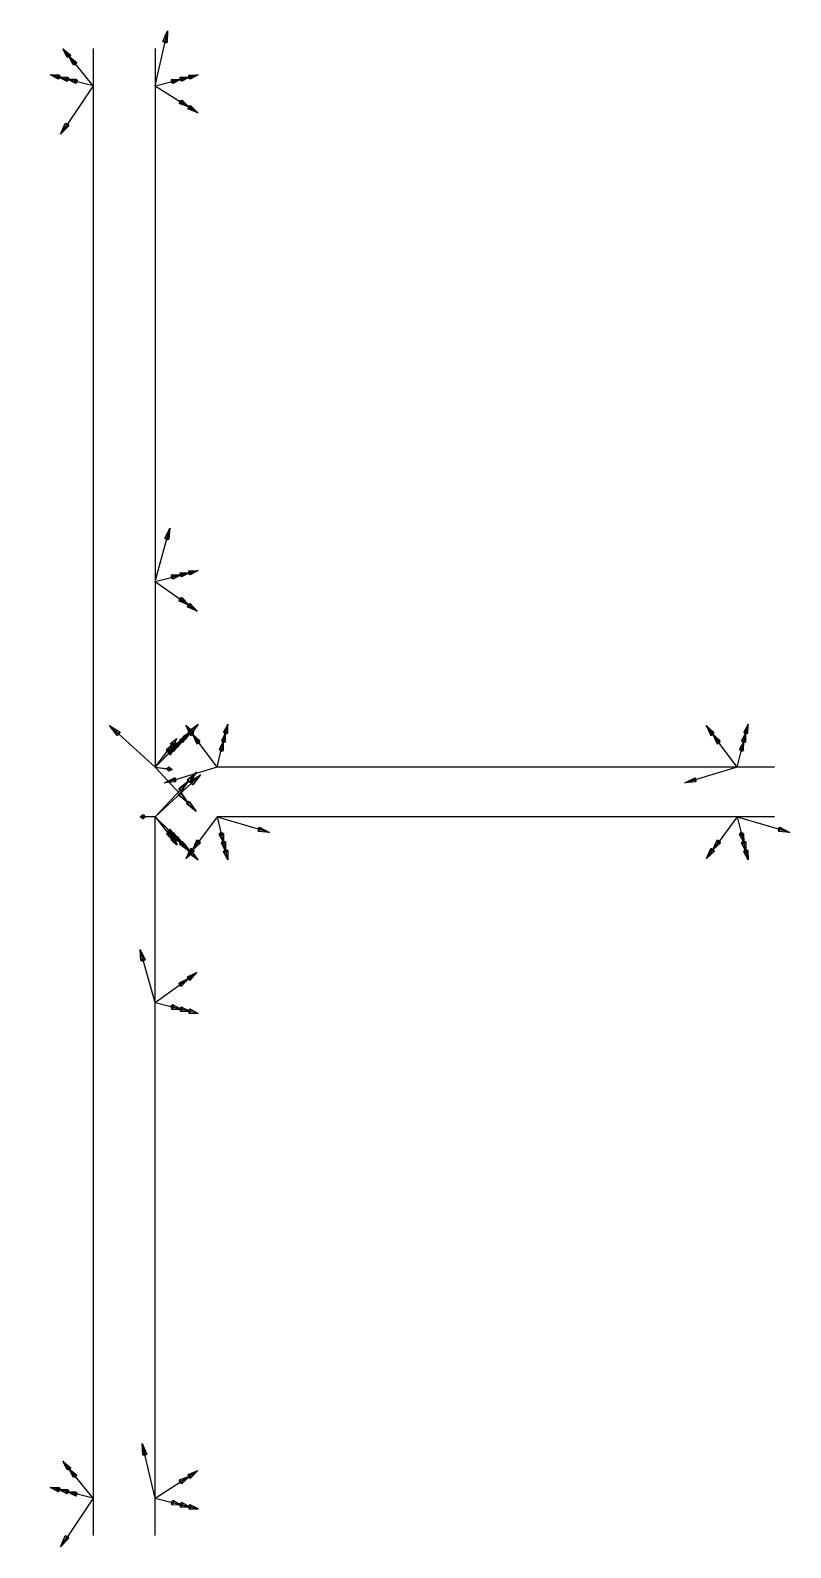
# Model space of a CAD drawing. Header units: millimetres. Extents: x -7756 to 13, y -124 to 124.
# Drawn here: x -5670.1 to -5547.4, y -122 to 122.9 of the extents above; entities that cross this region are included whole.
import ezdxf

# ---------------------------------------------------------------- set-up
doc = ezdxf.new("R2010")
doc.units = ezdxf.units.MM
for name, color, linetype in [('AutoDetect_15_16', 1, 'Continuous'), ('AutoDetect_16_14', 1, 'Continuous'), ('AutoDetect_16_18', 1, 'Continuous'), ('AutoDetect_17_15', 1, 'Continuous'), ('AutoDetect_18_17', 1, 'Continuous'), ('AutoDetect_27_12', 1, 'Continuous'), ('AutoDetect_28_13', 1, 'Continuous')]:
    doc.layers.add(name, color=color, linetype=linetype)

# ---------------------------------------------------------------- blocks, each defined once
blk = doc.blocks.new('Kontrollpunkt')
at = {"color": 0}
for q in [(0, 6), (8, 0), (0, 0, 4)]:
    blk.add_line((0, 0), q, dxfattribs=at)
for points in [[(0.25, 8, -0.25), (-0.25, 8, -0.25), (-0.25, 8, 0.25), (0, 10, 0), (-0.25, 8, -0.25), (0.25, 8, 0.25), (0, 10, 0), (0.25, 8, -0.25), (0.25, 8, 0.25), (-0.25, 8, 0.25)], [(0.25, 6, -0.25), (-0.25, 6, -0.25), (-0.25, 6, 0.25), (0, 8, 0), (-0.25, 6, -0.25), (0.25, 6, 0.25), (0, 8, 0), (0.25, 6, -0.25), (0.25, 6, 0.25), (-0.25, 6, 0.25)], [(0.25, 0.25, 4), (-0.25, 0.25, 4), (-0.25, -0.25, 4), (0, 0, 6), (-0.25, 0.25, 4), (0.25, -0.25, 4), (0, 0, 6), (0.25, 0.25, 4), (0.25, -0.25, 4), (-0.25, -0.25, 4)], [(0.25, 0.25, 6), (-0.25, 0.25, 6), (-0.25, -0.25, 6), (0, 0, 8), (-0.25, 0.25, 6), (0.25, -0.25, 6), (0, 0, 8), (0.25, 0.25, 6), (0.25, -0.25, 6), (-0.25, -0.25, 6)], [(0.25, 0.25, 8), (-0.25, 0.25, 8), (-0.25, -0.25, 8), (0, 0, 10), (-0.25, 0.25, 8), (0.25, -0.25, 8), (0, 0, 10), (0.25, 0.25, 8), (0.25, -0.25, 8), (-0.25, -0.25, 8)], [(8, 0.25, -0.25), (8, 0.25, 0.25), (8, -0.25, 0.25), (10, 0, 0), (8, 0.25, 0.25), (8, -0.25, -0.25), (10, 0, 0), (8, 0.25, -0.25), (8, -0.25, -0.25), (8, -0.25, 0.25)]]:
    blk.add_polyline3d(points, dxfattribs=at)

msp = doc.modelspace()

# ---------------------------------------------------------------- linework, layer by layer
at = {"layer": 'AutoDetect_15_16', "color": 1}
msp.add_line((-5660, 120, -450), (-5660, -120, -450), dxfattribs=at)
at = {"layer": 'AutoDetect_16_14', "color": 1}
msp.add_line((-5650, -120, -450), (-5650, -4, -450), dxfattribs=at)
at = {"layer": 'AutoDetect_16_18', "color": 1}
msp.add_line((-5650, 120, -450), (-5650, 4, -450), dxfattribs=at)
at = {"layer": 'AutoDetect_17_15', "color": 1}
msp.add_line((-5550, -4, -450), (-5640, -4, -450), dxfattribs=at)
at = {"layer": 'AutoDetect_18_17', "color": 1}
msp.add_line((-5550, 4, -450), (-5640, 4, -450), dxfattribs=at)
at = {"layer": 'AutoDetect_27_12', "color": 1}
msp.add_line((-5650, 4, -640), (-5650, 4, -460), dxfattribs=at)
at = {"layer": 'AutoDetect_28_13', "color": 1}
msp.add_line((-5650, -4, -640), (-5650, -4, -460), dxfattribs=at)

# ---------------------------------------------------------------- block references
at = {"layer": 'AutoDetect_15_16', "color": 1, "extrusion": (-0.696364, 0.173648, -0.696364), "rotation": 27.44999196690129}
for p in [(1258.85, 3520.56, 4274.58), (1480.08, 3482.14, 4234.99)]:
    msp.add_blockref('Kontrollpunkt', p, dxfattribs=at)
at = {"layer": 'AutoDetect_16_14', "color": 1, "extrusion": (0.578134, -0.575779, -0.578134), "rotation": 4.037028181328127}
msp.add_blockref('Kontrollpunkt', (-3989.82, -2679.99, -3004), dxfattribs=at)
at = {"layer": 'AutoDetect_16_14', "color": 1, "extrusion": (0.696364, -0.173648, -0.696364)}
for p, rotation in [((-1400.04, -4134.79, -3615.19), 320.6484640991267), ((-1477.66, -4121.31, -3601.3), 323.5614968333279)]:
    msp.add_blockref('Kontrollpunkt', p, dxfattribs=dict(at, rotation=rotation))
at = {"layer": 'AutoDetect_16_18', "color": 1, "extrusion": (0.696364, 0.173648, -0.696364)}
for p, rotation in [((1477.66, -4121.31, -3601.3), 36.09727186465739), ((1400.03, -4134.79, -3615.19), 39.04770293752673)]:
    msp.add_blockref('Kontrollpunkt', p, dxfattribs=dict(at, rotation=rotation))
at = {"layer": 'AutoDetect_16_18', "color": 1, "extrusion": (0.578134, 0.575779, -0.578134), "rotation": 355.3713540536518}
msp.add_blockref('Kontrollpunkt', (3989.82, -2679.99, -3004), dxfattribs=at)
at = {"layer": 'AutoDetect_17_15', "color": 1, "extrusion": (0.173648, -0.696364, -0.696364), "rotation": 40.24431725840459}
for p in [(-5473.39, -1270.53, -663.23), (-5391.89, -1256.38, -648.64)]:
    msp.add_blockref('Kontrollpunkt', p, dxfattribs=at)
at = {"layer": 'AutoDetect_18_17', "color": 1, "extrusion": (0.173648, 0.696364, -0.696364), "rotation": 319.5459713769206}
for p in [(5473.39, -1270.53, -663.23), (5391.89, -1256.38, -648.64)]:
    msp.add_blockref('Kontrollpunkt', p, dxfattribs=at)
at = {"layer": 'AutoDetect_27_12', "color": 1, "extrusion": (0.696364, 0.696364, -0.173648), "rotation": 102.7514069217628}
for p in [(3997.98, -1146.27, -3851.8), (3997.98, -1317.63, -3821.58)]:
    msp.add_blockref('Kontrollpunkt', p, dxfattribs=at)
at = {"layer": 'AutoDetect_28_13', "color": 1, "extrusion": (0.696364, -0.696364, -0.173648), "rotation": 260.1489238834161}
for p in [(-3997.98, -1146.27, -3851.79), (-3997.98, -1317.63, -3821.58)]:
    msp.add_blockref('Kontrollpunkt', p, dxfattribs=at)

doc.saveas('drawing.dxf')
